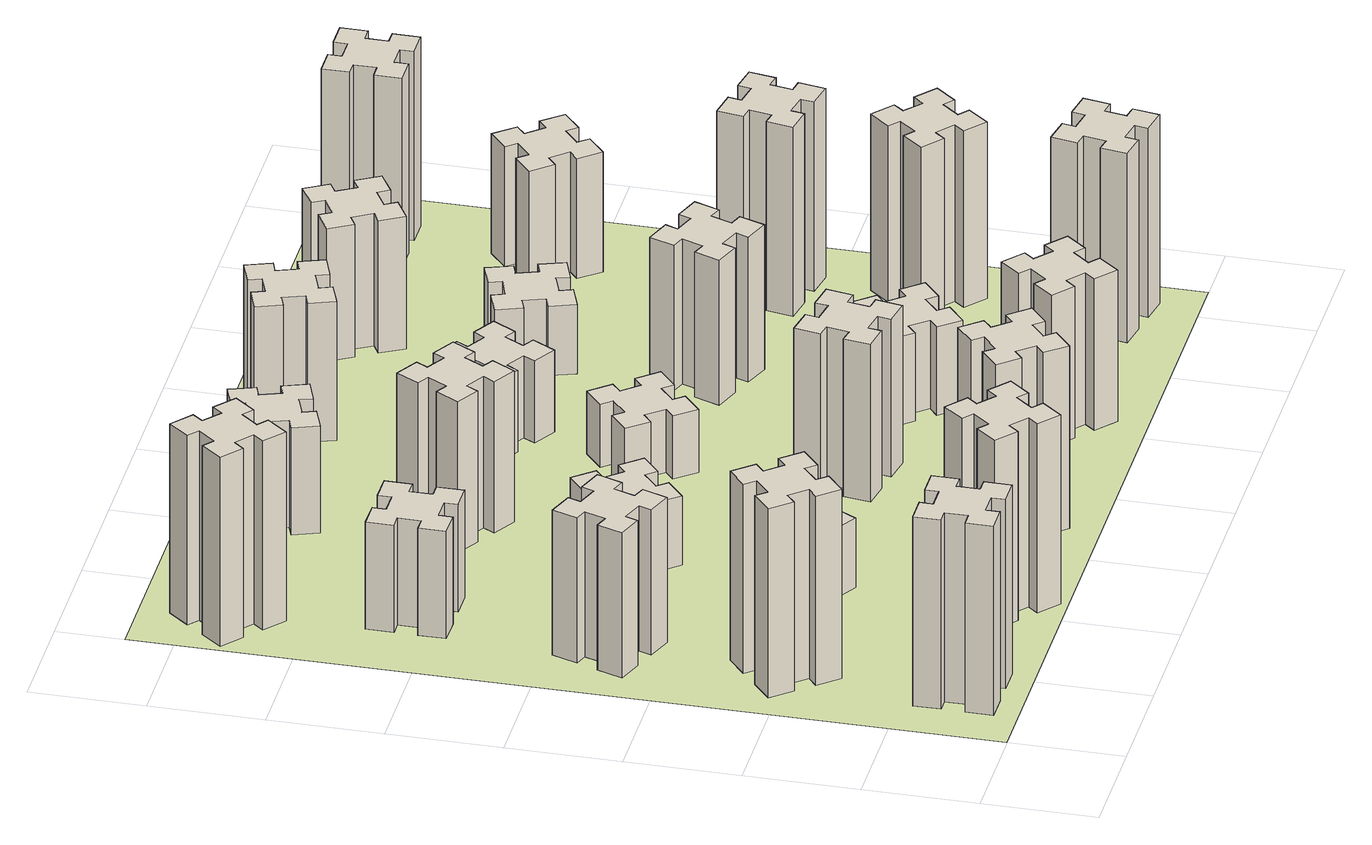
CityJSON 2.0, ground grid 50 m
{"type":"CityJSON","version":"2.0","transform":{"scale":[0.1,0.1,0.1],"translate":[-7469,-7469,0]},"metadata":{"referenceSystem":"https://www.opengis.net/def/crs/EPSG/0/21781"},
"CityObjects":{
"building1":{"type":"Building","attributes":{"class":"1000","function":"1000","usage":"1000","yearOfConstruction":2016,"roofType":"1000","measuredHeight":90,"storeysAboveGround":30,"storeysBelowGround":0},"geometry":[{"type":"Solid","lod":"1","boundaries":[[[[0,1,2,3,4,5,6,7,8,9,10,11,12,13,14,15,16,17,18,19]],[[17,16,20,21]],[[16,15,22,20]],[[15,14,23,22]],[[14,13,24,23]],[[13,12,25,24]],[[12,11,26,25]],[[11,10,27,26]],[[10,9,28,27]],[[9,8,29,28]],[[8,7,30,29]],[[7,6,31,30]],[[6,5,32,31]],[[5,4,33,32]],[[4,3,34,33]],[[3,2,35,34]],[[2,1,36,35]],[[1,0,37,36]],[[0,19,38,37]],[[19,18,39,38]],[[18,17,21,39]],[[24,25,26,27,28,29,30,31,32,33,34,35,36,37,38,39,21,20,22,23]]]]}]},
"building2":{"type":"Building","attributes":{"class":"1000","function":"1000","usage":"1000","yearOfConstruction":2016,"roofType":"1000","measuredHeight":90,"storeysAboveGround":30,"storeysBelowGround":0},"geometry":[{"type":"Solid","lod":"1","boundaries":[[[[40,41,42,43,44,45,46,47,48,49,50,51,52,53,54,55,56,57,58,59]],[[57,56,60,61]],[[56,55,62,60]],[[55,54,63,62]],[[54,53,64,63]],[[53,52,65,64]],[[52,51,66,65]],[[51,50,67,66]],[[50,49,68,67]],[[49,48,69,68]],[[48,47,70,69]],[[47,46,71,70]],[[46,45,72,71]],[[45,44,73,72]],[[44,43,74,73]],[[43,42,75,74]],[[42,41,76,75]],[[41,40,77,76]],[[40,59,78,77]],[[59,58,79,78]],[[58,57,61,79]],[[64,65,66,67,68,69,70,71,72,73,74,75,76,77,78,79,61,60,62,63]]]]}]},
"building3":{"type":"Building","attributes":{"class":"1000","function":"1000","usage":"1000","yearOfConstruction":2016,"roofType":"1000","measuredHeight":69,"storeysAboveGround":30,"storeysBelowGround":0},"geometry":[{"type":"Solid","lod":"1","boundaries":[[[[80,81,82,83,84,85,86,87,88,89,90,91,92,93,94,95,96,97,98,99]],[[97,96,100,101]],[[96,95,102,100]],[[95,94,103,102]],[[94,93,104,103]],[[93,92,105,104]],[[92,91,106,105]],[[91,90,107,106]],[[90,89,108,107]],[[89,88,109,108]],[[88,87,110,109]],[[87,86,111,110]],[[86,85,112,111]],[[85,84,113,112]],[[84,83,114,113]],[[83,82,115,114]],[[82,81,116,115]],[[81,80,117,116]],[[80,99,118,117]],[[99,98,119,118]],[[98,97,101,119]],[[104,105,106,107,108,109,110,111,112,113,114,115,116,117,118,119,101,100,102,103]]]]}]},
"building4":{"type":"Building","attributes":{"class":"1000","function":"1000","usage":"1000","yearOfConstruction":2016,"roofType":"1000","measuredHeight":90,"storeysAboveGround":30,"storeysBelowGround":0},"geometry":[{"type":"Solid","lod":"1","boundaries":[[[[120,121,122,123,124,125,126,127,128,129,130,131,132,133,134,135,136,137,138,139]],[[137,136,140,141]],[[136,135,142,140]],[[135,134,143,142]],[[134,133,144,143]],[[133,132,145,144]],[[132,131,146,145]],[[131,130,147,146]],[[130,129,148,147]],[[129,128,149,148]],[[128,127,150,149]],[[127,126,151,150]],[[126,125,152,151]],[[125,124,153,152]],[[124,123,154,153]],[[123,122,155,154]],[[122,121,156,155]],[[121,120,157,156]],[[120,139,158,157]],[[139,138,159,158]],[[138,137,141,159]],[[144,145,146,147,148,149,150,151,152,153,154,155,156,157,158,159,141,140,142,143]]]]}]},
"building5":{"type":"Building","attributes":{"class":"1000","function":"1000","usage":"1000","yearOfConstruction":2016,"roofType":"1000","measuredHeight":51,"storeysAboveGround":30,"storeysBelowGround":0},"geometry":[{"type":"Solid","lod":"1","boundaries":[[[[160,161,162,163,164,165,166,167,168,169,170,171,172,173,174,175,176,177,178,179]],[[177,176,180,181]],[[176,175,182,180]],[[175,174,183,182]],[[174,173,184,183]],[[173,172,185,184]],[[172,171,186,185]],[[171,170,187,186]],[[170,169,188,187]],[[169,168,189,188]],[[168,167,190,189]],[[167,166,191,190]],[[166,165,192,191]],[[165,164,193,192]],[[164,163,194,193]],[[163,162,195,194]],[[162,161,196,195]],[[161,160,197,196]],[[160,179,198,197]],[[179,178,199,198]],[[178,177,181,199]],[[184,185,186,187,188,189,190,191,192,193,194,195,196,197,198,199,181,180,182,183]]]]}]},
"building6":{"type":"Building","attributes":{"class":"1000","function":"1000","usage":"1000","yearOfConstruction":2016,"roofType":"1000","measuredHeight":90,"storeysAboveGround":30,"storeysBelowGround":0},"geometry":[{"type":"Solid","lod":"1","boundaries":[[[[200,201,202,203,204,205,206,207,208,209,210,211,212,213,214,215,216,217,218,219]],[[217,216,220,221]],[[216,215,222,220]],[[215,214,223,222]],[[214,213,224,223]],[[213,212,225,224]],[[212,211,226,225]],[[211,210,227,226]],[[210,209,228,227]],[[209,208,229,228]],[[208,207,230,229]],[[207,206,231,230]],[[206,205,232,231]],[[205,204,233,232]],[[204,203,234,233]],[[203,202,235,234]],[[202,201,236,235]],[[201,200,237,236]],[[200,219,238,237]],[[219,218,239,238]],[[218,217,221,239]],[[224,225,226,227,228,229,230,231,232,233,234,235,236,237,238,239,221,220,222,223]]]]}]},
"building7":{"type":"Building","attributes":{"class":"1000","function":"1000","usage":"1000","yearOfConstruction":2016,"roofType":"1000","measuredHeight":33,"storeysAboveGround":30,"storeysBelowGround":0},"geometry":[{"type":"Solid","lod":"1","boundaries":[[[[240,241,242,243,244,245,246,247,248,249,250,251,252,253,254,255,256,257,258,259]],[[257,256,260,261]],[[256,255,262,260]],[[255,254,263,262]],[[254,253,264,263]],[[253,252,265,264]],[[252,251,266,265]],[[251,250,267,266]],[[250,249,268,267]],[[249,248,269,268]],[[248,247,270,269]],[[247,246,271,270]],[[246,245,272,271]],[[245,244,273,272]],[[244,243,274,273]],[[243,242,275,274]],[[242,241,276,275]],[[241,240,277,276]],[[240,259,278,277]],[[259,258,279,278]],[[258,257,261,279]],[[264,265,266,267,268,269,270,271,272,273,274,275,276,277,278,279,261,260,262,263]]]]}]},
"building8":{"type":"Building","attributes":{"class":"1000","function":"1000","usage":"1000","yearOfConstruction":2016,"roofType":"1000","measuredHeight":33,"storeysAboveGround":30,"storeysBelowGround":0},"geometry":[{"type":"Solid","lod":"1","boundaries":[[[[280,281,282,283,284,285,286,287,288,289,290,291,292,293,294,295,296,297,298,299]],[[297,296,300,301]],[[296,295,302,300]],[[295,294,303,302]],[[294,293,304,303]],[[293,292,305,304]],[[292,291,306,305]],[[291,290,307,306]],[[290,289,308,307]],[[289,288,309,308]],[[288,287,310,309]],[[287,286,311,310]],[[286,285,312,311]],[[285,284,313,312]],[[284,283,314,313]],[[283,282,315,314]],[[282,281,316,315]],[[281,280,317,316]],[[280,299,318,317]],[[299,298,319,318]],[[298,297,301,319]],[[304,305,306,307,308,309,310,311,312,313,314,315,316,317,318,319,301,300,302,303]]]]}]},
"building9":{"type":"Building","attributes":{"class":"1000","function":"1000","usage":"1000","yearOfConstruction":2016,"roofType":"1000","measuredHeight":87,"storeysAboveGround":30,"storeysBelowGround":0},"geometry":[{"type":"Solid","lod":"1","boundaries":[[[[320,321,322,323,324,325,326,327,328,329,330,331,332,333,334,335,336,337,338,339]],[[337,336,340,341]],[[336,335,342,340]],[[335,334,343,342]],[[334,333,344,343]],[[333,332,345,344]],[[332,331,346,345]],[[331,330,347,346]],[[330,329,348,347]],[[329,328,349,348]],[[328,327,350,349]],[[327,326,351,350]],[[326,325,352,351]],[[325,324,353,352]],[[324,323,354,353]],[[323,322,355,354]],[[322,321,356,355]],[[321,320,357,356]],[[320,339,358,357]],[[339,338,359,358]],[[338,337,341,359]],[[344,345,346,347,348,349,350,351,352,353,354,355,356,357,358,359,341,340,342,343]]]]}]},
"building10":{"type":"Building","attributes":{"class":"1000","function":"1000","usage":"1000","yearOfConstruction":2016,"roofType":"1000","measuredHeight":72,"storeysAboveGround":30,"storeysBelowGround":0},"geometry":[{"type":"Solid","lod":"1","boundaries":[[[[360,361,362,363,364,365,366,367,368,369,370,371,372,373,374,375,376,377,378,379]],[[377,376,380,381]],[[376,375,382,380]],[[375,374,383,382]],[[374,373,384,383]],[[373,372,385,384]],[[372,371,386,385]],[[371,370,387,386]],[[370,369,388,387]],[[369,368,389,388]],[[368,367,390,389]],[[367,366,391,390]],[[366,365,392,391]],[[365,364,393,392]],[[364,363,394,393]],[[363,362,395,394]],[[362,361,396,395]],[[361,360,397,396]],[[360,379,398,397]],[[379,378,399,398]],[[378,377,381,399]],[[384,385,386,387,388,389,390,391,392,393,394,395,396,397,398,399,381,380,382,383]]]]}]},
"building11":{"type":"Building","attributes":{"class":"1000","function":"1000","usage":"1000","yearOfConstruction":2016,"roofType":"1000","measuredHeight":51,"storeysAboveGround":30,"storeysBelowGround":0},"geometry":[{"type":"Solid","lod":"1","boundaries":[[[[400,401,402,403,404,405,406,407,408,409,410,411,412,413,414,415,416,417,418,419]],[[417,416,420,421]],[[416,415,422,420]],[[415,414,423,422]],[[414,413,424,423]],[[413,412,425,424]],[[412,411,426,425]],[[411,410,427,426]],[[410,409,428,427]],[[409,408,429,428]],[[408,407,430,429]],[[407,406,431,430]],[[406,405,432,431]],[[405,404,433,432]],[[404,403,434,433]],[[403,402,435,434]],[[402,401,436,435]],[[401,400,437,436]],[[400,419,438,437]],[[419,418,439,438]],[[418,417,421,439]],[[424,425,426,427,428,429,430,431,432,433,434,435,436,437,438,439,421,420,422,423]]]]}]},
"building12":{"type":"Building","attributes":{"class":"1000","function":"1000","usage":"1000","yearOfConstruction":2016,"roofType":"1000","measuredHeight":75,"storeysAboveGround":30,"storeysBelowGround":0},"geometry":[{"type":"Solid","lod":"1","boundaries":[[[[440,441,442,443,444,445,446,447,448,449,450,451,452,453,454,455,456,457,458,459]],[[457,456,460,461]],[[456,455,462,460]],[[455,454,463,462]],[[454,453,464,463]],[[453,452,465,464]],[[452,451,466,465]],[[451,450,467,466]],[[450,449,468,467]],[[449,448,469,468]],[[448,447,470,469]],[[447,446,471,470]],[[446,445,472,471]],[[445,444,473,472]],[[444,443,474,473]],[[443,442,475,474]],[[442,441,476,475]],[[441,440,477,476]],[[440,459,478,477]],[[459,458,479,478]],[[458,457,461,479]],[[464,465,466,467,468,469,470,471,472,473,474,475,476,477,478,479,461,460,462,463]]]]}]},
"building13":{"type":"Building","attributes":{"class":"1000","function":"1000","usage":"1000","yearOfConstruction":2016,"roofType":"1000","measuredHeight":30,"storeysAboveGround":30,"storeysBelowGround":0},"geometry":[{"type":"Solid","lod":"1","boundaries":[[[[480,481,482,483,484,485,486,487,488,489,490,491,492,493,494,495,496,497,498,499]],[[497,496,500,501]],[[496,495,502,500]],[[495,494,503,502]],[[494,493,504,503]],[[493,492,505,504]],[[492,491,506,505]],[[491,490,507,506]],[[490,489,508,507]],[[489,488,509,508]],[[488,487,510,509]],[[487,486,511,510]],[[486,485,512,511]],[[485,484,513,512]],[[484,483,514,513]],[[483,482,515,514]],[[482,481,516,515]],[[481,480,517,516]],[[480,499,518,517]],[[499,498,519,518]],[[498,497,501,519]],[[504,505,506,507,508,509,510,511,512,513,514,515,516,517,518,519,501,500,502,503]]]]}]},
"building14":{"type":"Building","attributes":{"class":"1000","function":"1000","usage":"1000","yearOfConstruction":2016,"roofType":"1000","measuredHeight":72,"storeysAboveGround":30,"storeysBelowGround":0},"geometry":[{"type":"Solid","lod":"1","boundaries":[[[[520,521,522,523,524,525,526,527,528,529,530,531,532,533,534,535,536,537,538,539]],[[537,536,540,541]],[[536,535,542,540]],[[535,534,543,542]],[[534,533,544,543]],[[533,532,545,544]],[[532,531,546,545]],[[531,530,547,546]],[[530,529,548,547]],[[529,528,549,548]],[[528,527,550,549]],[[527,526,551,550]],[[526,525,552,551]],[[525,524,553,552]],[[524,523,554,553]],[[523,522,555,554]],[[522,521,556,555]],[[521,520,557,556]],[[520,539,558,557]],[[539,538,559,558]],[[538,537,541,559]],[[544,545,546,547,548,549,550,551,552,553,554,555,556,557,558,559,541,540,542,543]]]]}]},
"building15":{"type":"Building","attributes":{"class":"1000","function":"1000","usage":"1000","yearOfConstruction":2016,"roofType":"1000","measuredHeight":39,"storeysAboveGround":30,"storeysBelowGround":0},"geometry":[{"type":"Solid","lod":"1","boundaries":[[[[560,561,562,563,564,565,566,567,568,569,570,571,572,573,574,575,576,577,578,579]],[[577,576,580,581]],[[576,575,582,580]],[[575,574,583,582]],[[574,573,584,583]],[[573,572,585,584]],[[572,571,586,585]],[[571,570,587,586]],[[570,569,588,587]],[[569,568,589,588]],[[568,567,590,589]],[[567,566,591,590]],[[566,565,592,591]],[[565,564,593,592]],[[564,563,594,593]],[[563,562,595,594]],[[562,561,596,595]],[[561,560,597,596]],[[560,579,598,597]],[[579,578,599,598]],[[578,577,581,599]],[[584,585,586,587,588,589,590,591,592,593,594,595,596,597,598,599,581,580,582,583]]]]}]},
"building16":{"type":"Building","attributes":{"class":"1000","function":"1000","usage":"1000","yearOfConstruction":2016,"roofType":"1000","measuredHeight":66,"storeysAboveGround":30,"storeysBelowGround":0},"geometry":[{"type":"Solid","lod":"1","boundaries":[[[[600,601,602,603,604,605,606,607,608,609,610,611,612,613,614,615,616,617,618,619]],[[617,616,620,621]],[[616,615,622,620]],[[615,614,623,622]],[[614,613,624,623]],[[613,612,625,624]],[[612,611,626,625]],[[611,610,627,626]],[[610,609,628,627]],[[609,608,629,628]],[[608,607,630,629]],[[607,606,631,630]],[[606,605,632,631]],[[605,604,633,632]],[[604,603,634,633]],[[603,602,635,634]],[[602,601,636,635]],[[601,600,637,636]],[[600,619,638,637]],[[619,618,639,638]],[[618,617,621,639]],[[624,625,626,627,628,629,630,631,632,633,634,635,636,637,638,639,621,620,622,623]]]]}]},
"building17":{"type":"Building","attributes":{"class":"1000","function":"1000","usage":"1000","yearOfConstruction":2016,"roofType":"1000","measuredHeight":42,"storeysAboveGround":30,"storeysBelowGround":0},"geometry":[{"type":"Solid","lod":"1","boundaries":[[[[640,641,642,643,644,645,646,647,648,649,650,651,652,653,654,655,656,657,658,659]],[[657,656,660,661]],[[656,655,662,660]],[[655,654,663,662]],[[654,653,664,663]],[[653,652,665,664]],[[652,651,666,665]],[[651,650,667,666]],[[650,649,668,667]],[[649,648,669,668]],[[648,647,670,669]],[[647,646,671,670]],[[646,645,672,671]],[[645,644,673,672]],[[644,643,674,673]],[[643,642,675,674]],[[642,641,676,675]],[[641,640,677,676]],[[640,659,678,677]],[[659,658,679,678]],[[658,657,661,679]],[[664,665,666,667,668,669,670,671,672,673,674,675,676,677,678,679,661,660,662,663]]]]}]},
"building18":{"type":"Building","attributes":{"class":"1000","function":"1000","usage":"1000","yearOfConstruction":2016,"roofType":"1000","measuredHeight":69,"storeysAboveGround":30,"storeysBelowGround":0},"geometry":[{"type":"Solid","lod":"1","boundaries":[[[[680,681,682,683,684,685,686,687,688,689,690,691,692,693,694,695,696,697,698,699]],[[697,696,700,701]],[[696,695,702,700]],[[695,694,703,702]],[[694,693,704,703]],[[693,692,705,704]],[[692,691,706,705]],[[691,690,707,706]],[[690,689,708,707]],[[689,688,709,708]],[[688,687,710,709]],[[687,686,711,710]],[[686,685,712,711]],[[685,684,713,712]],[[684,683,714,713]],[[683,682,715,714]],[[682,681,716,715]],[[681,680,717,716]],[[680,699,718,717]],[[699,698,719,718]],[[698,697,701,719]],[[704,705,706,707,708,709,710,711,712,713,714,715,716,717,718,719,701,700,702,703]]]]}]},
"building19":{"type":"Building","attributes":{"class":"1000","function":"1000","usage":"1000","yearOfConstruction":2016,"roofType":"1000","measuredHeight":33,"storeysAboveGround":30,"storeysBelowGround":0},"geometry":[{"type":"Solid","lod":"1","boundaries":[[[[720,721,722,723,724,725,726,727,728,729,730,731,732,733,734,735,736,737,738,739]],[[737,736,740,741]],[[736,735,742,740]],[[735,734,743,742]],[[734,733,744,743]],[[733,732,745,744]],[[732,731,746,745]],[[731,730,747,746]],[[730,729,748,747]],[[729,728,749,748]],[[728,727,750,749]],[[727,726,751,750]],[[726,725,752,751]],[[725,724,753,752]],[[724,723,754,753]],[[723,722,755,754]],[[722,721,756,755]],[[721,720,757,756]],[[720,739,758,757]],[[739,738,759,758]],[[738,737,741,759]],[[744,745,746,747,748,749,750,751,752,753,754,755,756,757,758,759,741,740,742,743]]]]}]},
"building20":{"type":"Building","attributes":{"class":"1000","function":"1000","usage":"1000","yearOfConstruction":2016,"roofType":"1000","measuredHeight":90,"storeysAboveGround":30,"storeysBelowGround":0},"geometry":[{"type":"Solid","lod":"1","boundaries":[[[[760,761,762,763,764,765,766,767,768,769,770,771,772,773,774,775,776,777,778,779]],[[777,776,780,781]],[[776,775,782,780]],[[775,774,783,782]],[[774,773,784,783]],[[773,772,785,784]],[[772,771,786,785]],[[771,770,787,786]],[[770,769,788,787]],[[769,768,789,788]],[[768,767,790,789]],[[767,766,791,790]],[[766,765,792,791]],[[765,764,793,792]],[[764,763,794,793]],[[763,762,795,794]],[[762,761,796,795]],[[761,760,797,796]],[[760,779,798,797]],[[779,778,799,798]],[[778,777,781,799]],[[784,785,786,787,788,789,790,791,792,793,794,795,796,797,798,799,781,780,782,783]]]]}]},
"building21":{"type":"Building","attributes":{"class":"1000","function":"1000","usage":"1000","yearOfConstruction":2016,"roofType":"1000","measuredHeight":63,"storeysAboveGround":30,"storeysBelowGround":0},"geometry":[{"type":"Solid","lod":"1","boundaries":[[[[800,801,802,803,804,805,806,807,808,809,810,811,812,813,814,815,816,817,818,819]],[[817,816,820,821]],[[816,815,822,820]],[[815,814,823,822]],[[814,813,824,823]],[[813,812,825,824]],[[812,811,826,825]],[[811,810,827,826]],[[810,809,828,827]],[[809,808,829,828]],[[808,807,830,829]],[[807,806,831,830]],[[806,805,832,831]],[[805,804,833,832]],[[804,803,834,833]],[[803,802,835,834]],[[802,801,836,835]],[[801,800,837,836]],[[800,819,838,837]],[[819,818,839,838]],[[818,817,821,839]],[[824,825,826,827,828,829,830,831,832,833,834,835,836,837,838,839,821,820,822,823]]]]}]},
"building22":{"type":"Building","attributes":{"class":"1000","function":"1000","usage":"1000","yearOfConstruction":2016,"roofType":"1000","measuredHeight":84,"storeysAboveGround":30,"storeysBelowGround":0},"geometry":[{"type":"Solid","lod":"1","boundaries":[[[[840,841,842,843,844,845,846,847,848,849,850,851,852,853,854,855,856,857,858,859]],[[857,856,860,861]],[[856,855,862,860]],[[855,854,863,862]],[[854,853,864,863]],[[853,852,865,864]],[[852,851,866,865]],[[851,850,867,866]],[[850,849,868,867]],[[849,848,869,868]],[[848,847,870,869]],[[847,846,871,870]],[[846,845,872,871]],[[845,844,873,872]],[[844,843,874,873]],[[843,842,875,874]],[[842,841,876,875]],[[841,840,877,876]],[[840,859,878,877]],[[859,858,879,878]],[[858,857,861,879]],[[864,865,866,867,868,869,870,871,872,873,874,875,876,877,878,879,861,860,862,863]]]]}]},
"building23":{"type":"Building","attributes":{"class":"1000","function":"1000","usage":"1000","yearOfConstruction":2016,"roofType":"1000","measuredHeight":90,"storeysAboveGround":30,"storeysBelowGround":0},"geometry":[{"type":"Solid","lod":"1","boundaries":[[[[880,881,882,883,884,885,886,887,888,889,890,891,892,893,894,895,896,897,898,899]],[[897,896,900,901]],[[896,895,902,900]],[[895,894,903,902]],[[894,893,904,903]],[[893,892,905,904]],[[892,891,906,905]],[[891,890,907,906]],[[890,889,908,907]],[[889,888,909,908]],[[888,887,910,909]],[[887,886,911,910]],[[886,885,912,911]],[[885,884,913,912]],[[884,883,914,913]],[[883,882,915,914]],[[882,881,916,915]],[[881,880,917,916]],[[880,899,918,917]],[[899,898,919,918]],[[898,897,901,919]],[[904,905,906,907,908,909,910,911,912,913,914,915,916,917,918,919,901,900,902,903]]]]}]},
"building24":{"type":"Building","attributes":{"class":"1000","function":"1000","usage":"1000","yearOfConstruction":2016,"roofType":"1000","measuredHeight":57,"storeysAboveGround":30,"storeysBelowGround":0},"geometry":[{"type":"Solid","lod":"1","boundaries":[[[[920,921,922,923,924,925,926,927,928,929,930,931,932,933,934,935,936,937,938,939]],[[937,936,940,941]],[[936,935,942,940]],[[935,934,943,942]],[[934,933,944,943]],[[933,932,945,944]],[[932,931,946,945]],[[931,930,947,946]],[[930,929,948,947]],[[929,928,949,948]],[[928,927,950,949]],[[927,926,951,950]],[[926,925,952,951]],[[925,924,953,952]],[[924,923,954,953]],[[923,922,955,954]],[[922,921,956,955]],[[921,920,957,956]],[[920,939,958,957]],[[939,938,959,958]],[[938,937,941,959]],[[944,945,946,947,948,949,950,951,952,953,954,955,956,957,958,959,941,940,942,943]]]]}]},
"building25":{"type":"Building","attributes":{"class":"1000","function":"1000","usage":"1000","yearOfConstruction":2016,"roofType":"1000","measuredHeight":90,"storeysAboveGround":30,"storeysBelowGround":0},"geometry":[{"type":"Solid","lod":"1","boundaries":[[[[960,961,962,963,964,965,966,967,968,969,970,971,972,973,974,975,976,977,978,979]],[[977,976,980,981]],[[976,975,982,980]],[[975,974,983,982]],[[974,973,984,983]],[[973,972,985,984]],[[972,971,986,985]],[[971,970,987,986]],[[970,969,988,987]],[[969,968,989,988]],[[968,967,990,989]],[[967,966,991,990]],[[966,965,992,991]],[[965,964,993,992]],[[964,963,994,993]],[[963,962,995,994]],[[962,961,996,995]],[[961,960,997,996]],[[960,979,998,997]],[[979,978,999,998]],[[978,977,981,999]],[[984,985,986,987,988,989,990,991,992,993,994,995,996,997,998,999,981,980,982,983]]]]}]},
"landuse1":{"type":"LandUse","attributes":{"name":"plot1","function":"1010"},"geometry":[{"type":"MultiSurface","lod":"1","boundaries":[[[1000,1001,1002,1003]]]}]}
},
"vertices":[
[265,325,0],[265,225,0],[205,225,0],[205,105,0],[325,105,0],[325,165,0],[425,165,0],[425,105,0],[545,105,0],[545,225,0],[485,225,0],[485,325,0],[545,325,0],[545,445,0],[425,445,0],[425,385,0],[325,385,0],[325,445,0],[205,445,0],[205,325,0],[325,385,900],[325,445,900],[425,385,900],[425,445,900],[545,445,900],[545,325,900],[485,325,900],[485,225,900],[545,225,900],[545,105,900],[425,105,900],[425,165,900],[325,165,900],[325,105,900],[205,105,900],[205,225,900],[265,225,900],[265,325,900],[205,325,900],[205,445,900],
[492,1048,0],[427,1124,0],[473,1163,0],[396,1255,0],[304,1178,0],[343,1132,0],[266,1067,0],[228,1113,0],[136,1036,0],[213,944,0],[259,983,0],[323,906,0],[277,868,0],[354,776,0],[446,853,0],[408,899,0],[484,963,0],[523,917,0],[615,994,0],[538,1086,0],[484,963,900],[523,917,900],[408,899,900],[446,853,900],[354,776,900],[277,868,900],[323,906,900],[259,983,900],[213,944,900],[136,1036,900],[228,1113,900],[266,1067,900],[343,1132,900],[304,1178,900],[396,1255,900],[473,1163,900],[427,1124,900],[492,1048,900],[538,1086,900],[615,994,900],
[291,1669,0],[385,1635,0],[364,1579,0],[477,1537,0],[518,1650,0],[462,1671,0],[496,1765,0],[552,1744,0],[593,1857,0],[480,1898,0],[460,1842,0],[366,1876,0],[387,1932,0],[274,1973,0],[233,1860,0],[289,1840,0],[255,1746,0],[199,1767,0],[157,1654,0],[270,1613,0],[255,1746,690],[199,1767,690],[289,1840,690],[233,1860,690],[274,1973,690],[387,1932,690],[366,1876,690],[460,1842,690],[480,1898,690],[593,1857,690],[552,1744,690],[496,1765,690],[462,1671,690],[518,1650,690],[477,1537,690],[364,1579,690],[385,1635,690],[291,1669,690],[270,1613,690],[157,1654,690],
[1006,223,0],[1083,159,0],[1044,113,0],[1136,36,0],[1213,128,0],[1167,166,0],[1232,243,0],[1278,204,0],[1355,296,0],[1263,373,0],[1224,327,0],[1148,392,0],[1186,438,0],[1094,515,0],[1017,423,0],[1063,384,0],[999,308,0],[953,346,0],[876,254,0],[968,177,0],[999,308,900],[953,346,900],[1063,384,900],[1017,423,900],[1094,515,900],[1186,438,900],[1148,392,900],[1224,327,900],[1263,373,900],[1355,296,900],[1278,204,900],[1232,243,900],[1167,166,900],[1213,128,900],[1136,36,900],[1044,113,900],[1083,159,900],[1006,223,900],[968,177,900],[876,254,900],
[585,2545,0],[585,2645,0],[645,2645,0],[645,2765,0],[525,2765,0],[525,2705,0],[425,2705,0],[425,2765,0],[305,2765,0],[305,2645,0],[365,2645,0],[365,2545,0],[305,2545,0],[305,2425,0],[425,2425,0],[425,2485,0],[525,2485,0],[525,2425,0],[645,2425,0],[645,2545,0],[525,2485,510],[525,2425,510],[425,2485,510],[425,2425,510],[305,2425,510],[305,2545,510],[365,2545,510],[365,2645,510],[305,2645,510],[305,2765,510],[425,2765,510],[425,2705,510],[525,2705,510],[525,2765,510],[645,2765,510],[645,2645,510],[585,2645,510],[585,2545,510],[645,2545,510],[645,2425,510],
[384,3387,0],[308,3452,0],[346,3498,0],[254,3575,0],[177,3483,0],[223,3444,0],[159,3368,0],[113,3406,0],[36,3314,0],[128,3237,0],[166,3283,0],[243,3219,0],[204,3173,0],[296,3096,0],[373,3188,0],[327,3226,0],[392,3303,0],[438,3264,0],[515,3356,0],[423,3433,0],[392,3303,900],[438,3264,900],[327,3226,900],[373,3188,900],[296,3096,900],[204,3173,900],[243,3219,900],[166,3283,900],[128,3237,900],[36,3314,900],[113,3406,900],[159,3368,900],[223,3444,900],[177,3483,900],[254,3575,900],[346,3498,900],[308,3452,900],[384,3387,900],[423,3433,900],[515,3356,900],
[1086,1017,0],[1136,1104,0],[1188,1074,0],[1248,1178,0],[1144,1238,0],[1114,1186,0],[1027,1236,0],[1057,1288,0],[953,1348,0],[893,1244,0],[945,1214,0],[895,1127,0],[843,1157,0],[783,1053,0],[887,993,0],[917,1045,0],[1004,995,0],[974,943,0],[1078,883,0],[1138,987,0],[1004,995,330],[974,943,330],[917,1045,330],[887,993,330],[783,1053,330],[843,1157,330],[895,1127,330],[945,1214,330],[893,1244,330],[953,1348,330],[1057,1288,330],[1027,1236,330],[1114,1186,330],[1144,1238,330],[1248,1178,330],[1188,1074,330],[1136,1104,330],[1086,1017,330],[1138,987,330],[1078,883,330],
[1083,1972,0],[1006,1907,0],[968,1953,0],[876,1876,0],[953,1784,0],[999,1823,0],[1063,1746,0],[1017,1708,0],[1094,1616,0],[1186,1693,0],[1148,1739,0],[1224,1803,0],[1263,1757,0],[1355,1834,0],[1278,1926,0],[1232,1888,0],[1167,1964,0],[1213,2003,0],[1136,2095,0],[1044,2018,0],[1167,1964,330],[1213,2003,330],[1232,1888,330],[1278,1926,330],[1355,1834,330],[1263,1757,330],[1224,1803,330],[1148,1739,330],[1186,1693,330],[1094,1616,330],[1017,1708,330],[1063,1746,330],[999,1823,330],[953,1784,330],[876,1876,330],[968,1953,330],[1006,1907,330],[1083,1972,330],[1044,2018,330],[1136,2095,330],
[1639,343,0],[1703,266,0],[1657,228,0],[1734,136,0],[1826,213,0],[1788,259,0],[1864,323,0],[1903,277,0],[1995,354,0],[1918,446,0],[1872,408,0],[1807,484,0],[1853,523,0],[1776,615,0],[1684,538,0],[1723,492,0],[1646,427,0],[1608,473,0],[1516,396,0],[1593,304,0],[1646,427,870],[1608,473,870],[1723,492,870],[1684,538,870],[1776,615,870],[1853,523,870],[1807,484,870],[1872,408,870],[1918,446,870],[1995,354,870],[1903,277,870],[1864,323,870],[1788,259,870],[1826,213,870],[1734,136,870],[1657,228,870],[1703,266,870],[1639,343,870],[1593,304,870],[1516,396,870],
[1314,2666,0],[1227,2716,0],[1257,2768,0],[1153,2828,0],[1093,2724,0],[1145,2694,0],[1095,2607,0],[1043,2637,0],[983,2533,0],[1087,2473,0],[1117,2525,0],[1204,2475,0],[1174,2423,0],[1278,2363,0],[1338,2467,0],[1286,2497,0],[1336,2584,0],[1388,2554,0],[1448,2658,0],[1344,2718,0],[1336,2584,720],[1388,2554,720],[1286,2497,720],[1338,2467,720],[1278,2363,720],[1174,2423,720],[1204,2475,720],[1117,2525,720],[1087,2473,720],[983,2533,720],[1043,2637,720],[1095,2607,720],[1145,2694,720],[1093,2724,720],[1153,2828,720],[1257,2768,720],[1227,2716,720],[1314,2666,720],[1344,2718,720],[1448,2658,720],
[995,3345,0],[1029,3251,0],[973,3230,0],[1014,3117,0],[1127,3159,0],[1106,3215,0],[1200,3249,0],[1220,3193,0],[1333,3234,0],[1292,3347,0],[1236,3326,0],[1202,3420,0],[1258,3440,0],[1217,3553,0],[1104,3512,0],[1125,3456,0],[1031,3422,0],[1010,3478,0],[897,3437,0],[939,3324,0],[1031,3422,510],[1010,3478,510],[1125,3456,510],[1104,3512,510],[1217,3553,510],[1258,3440,510],[1202,3420,510],[1236,3326,510],[1292,3347,510],[1333,3234,510],[1220,3193,510],[1200,3249,510],[1106,3215,510],[1127,3159,510],[1014,3117,510],[973,3230,510],[1029,3251,510],[995,3345,510],[939,3324,510],[897,3437,510],
[2055,1047,0],[2072,1145,0],[2131,1135,0],[2152,1253,0],[2034,1274,0],[2024,1215,0],[1925,1232,0],[1936,1291,0],[1817,1312,0],[1797,1194,0],[1856,1184,0],[1838,1085,0],[1779,1096,0],[1758,977,0],[1877,957,0],[1887,1016,0],[1985,998,0],[1975,939,0],[2093,918,0],[2114,1037,0],[1985,998,750],[1975,939,750],[1887,1016,750],[1877,957,750],[1758,977,750],[1779,1096,750],[1838,1085,750],[1856,1184,750],[1797,1194,750],[1817,1312,750],[1936,1291,750],[1925,1232,750],[2024,1215,750],[2034,1274,750],[2152,1253,750],[2131,1135,750],[2072,1145,750],[2055,1047,750],[2114,1037,750],[2093,918,750],
[1972,1988,0],[1907,2064,0],[1953,2103,0],[1876,2195,0],[1784,2118,0],[1823,2072,0],[1746,2007,0],[1708,2053,0],[1616,1976,0],[1693,1884,0],[1739,1923,0],[1803,1846,0],[1757,1808,0],[1834,1716,0],[1926,1793,0],[1888,1839,0],[1964,1903,0],[2003,1857,0],[2095,1934,0],[2018,2026,0],[1964,1903,300],[2003,1857,300],[1888,1839,300],[1926,1793,300],[1834,1716,300],[1757,1808,300],[1803,1846,300],[1739,1923,300],[1693,1884,300],[1616,1976,300],[1708,2053,300],[1746,2007,300],[1823,2072,300],[1784,2118,300],[1876,2195,300],[1953,2103,300],[1907,2064,300],[1972,1988,300],[2018,2026,300],[2095,1934,300],
[2486,323,0],[2563,259,0],[2524,213,0],[2616,136,0],[2693,228,0],[2647,266,0],[2712,343,0],[2758,304,0],[2835,396,0],[2743,473,0],[2704,427,0],[2628,492,0],[2666,538,0],[2574,615,0],[2497,523,0],[2543,484,0],[2479,408,0],[2433,446,0],[2356,354,0],[2448,277,0],[2479,408,720],[2433,446,720],[2543,484,720],[2497,523,720],[2574,615,720],[2666,538,720],[2628,492,720],[2704,427,720],[2743,473,720],[2835,396,720],[2758,304,720],[2712,343,720],[2647,266,720],[2693,228,720],[2616,136,720],[2524,213,720],[2563,259,720],[2486,323,720],[2448,277,720],[2356,354,720],
[2026,2497,0],[2076,2584,0],[2128,2554,0],[2188,2658,0],[2084,2718,0],[2054,2666,0],[1967,2716,0],[1997,2768,0],[1893,2828,0],[1833,2724,0],[1885,2694,0],[1835,2607,0],[1783,2637,0],[1723,2533,0],[1827,2473,0],[1857,2525,0],[1944,2475,0],[1914,2423,0],[2018,2363,0],[2078,2467,0],[1944,2475,390],[1914,2423,390],[1857,2525,390],[1827,2473,390],[1723,2533,390],[1783,2637,390],[1835,2607,390],[1885,2694,390],[1833,2724,390],[1893,2828,390],[1997,2768,390],[1967,2716,390],[2054,2666,390],[2084,2718,390],[2188,2658,390],[2128,2554,390],[2076,2584,390],[2026,2497,390],[2078,2467,390],[2018,2363,390],
[1865,3556,0],[1771,3522,0],[1750,3578,0],[1637,3537,0],[1679,3424,0],[1735,3445,0],[1769,3351,0],[1713,3330,0],[1754,3217,0],[1867,3259,0],[1846,3315,0],[1940,3349,0],[1960,3293,0],[2073,3334,0],[2032,3447,0],[1976,3426,0],[1942,3520,0],[1998,3540,0],[1957,3653,0],[1844,3612,0],[1942,3520,660],[1998,3540,660],[1976,3426,660],[2032,3447,660],[2073,3334,660],[1960,3293,660],[1940,3349,660],[1846,3315,660],[1867,3259,660],[1754,3217,660],[1713,3330,660],[1769,3351,660],[1735,3445,660],[1679,3424,660],[1637,3537,660],[1750,3578,660],[1771,3522,660],[1865,3556,660],[1844,3612,660],[1957,3653,660],
[2563,1132,0],[2486,1067,0],[2448,1113,0],[2356,1036,0],[2433,944,0],[2479,983,0],[2543,906,0],[2497,868,0],[2574,776,0],[2666,853,0],[2628,899,0],[2704,963,0],[2743,917,0],[2835,994,0],[2758,1086,0],[2712,1048,0],[2647,1124,0],[2693,1163,0],[2616,1255,0],[2524,1178,0],[2647,1124,420],[2693,1163,420],[2712,1048,420],[2758,1086,420],[2835,994,420],[2743,917,420],[2704,963,420],[2628,899,420],[2666,853,420],[2574,776,420],[2497,868,420],[2543,906,420],[2479,983,420],[2433,944,420],[2356,1036,420],[2448,1113,420],[2486,1067,420],[2563,1132,420],[2524,1178,420],[2616,1255,420],
[2682,1771,0],[2716,1865,0],[2772,1844,0],[2813,1957,0],[2700,1998,0],[2680,1942,0],[2586,1976,0],[2607,2032,0],[2494,2073,0],[2453,1960,0],[2509,1940,0],[2475,1846,0],[2419,1867,0],[2377,1754,0],[2490,1713,0],[2511,1769,0],[2605,1735,0],[2584,1679,0],[2697,1637,0],[2738,1750,0],[2605,1735,690],[2584,1679,690],[2511,1769,690],[2490,1713,690],[2377,1754,690],[2419,1867,690],[2475,1846,690],[2509,1940,690],[2453,1960,690],[2494,2073,690],[2607,2032,690],[2586,1976,690],[2680,1942,690],[2700,1998,690],[2813,1957,690],[2772,1844,690],[2716,1865,690],[2682,1771,690],[2738,1750,690],[2697,1637,690],
[2586,2475,0],[2680,2509,0],[2700,2453,0],[2813,2494,0],[2772,2607,0],[2716,2586,0],[2682,2680,0],[2738,2700,0],[2697,2813,0],[2584,2772,0],[2605,2716,0],[2511,2682,0],[2490,2738,0],[2377,2697,0],[2419,2584,0],[2475,2605,0],[2509,2511,0],[2453,2490,0],[2494,2377,0],[2607,2419,0],[2509,2511,330],[2453,2490,330],[2475,2605,330],[2419,2584,330],[2377,2697,330],[2490,2738,330],[2511,2682,330],[2605,2716,330],[2584,2772,330],[2697,2813,330],[2738,2700,330],[2682,2680,330],[2716,2586,330],[2772,2607,330],[2813,2494,330],[2700,2453,330],[2680,2509,330],[2586,2475,330],[2607,2419,330],[2494,2377,330],
[3504,475,0],[3405,492,0],[3416,551,0],[3297,572,0],[3277,454,0],[3336,444,0],[3318,345,0],[3259,356,0],[3238,237,0],[3357,217,0],[3367,276,0],[3465,258,0],[3455,199,0],[3573,178,0],[3594,297,0],[3535,307,0],[3552,405,0],[3611,395,0],[3632,513,0],[3514,534,0],[3552,405,900],[3611,395,900],[3535,307,900],[3594,297,900],[3573,178,900],[3455,199,900],[3465,258,900],[3367,276,900],[3357,217,900],[3238,237,900],[3259,356,900],[3318,345,900],[3336,444,900],[3277,454,900],[3297,572,900],[3416,551,900],[3405,492,900],[3504,475,900],[3514,534,900],[3632,513,900],
[2716,3347,0],[2666,3434,0],[2718,3464,0],[2658,3568,0],[2554,3508,0],[2584,3456,0],[2497,3406,0],[2467,3458,0],[2363,3398,0],[2423,3294,0],[2475,3324,0],[2525,3237,0],[2473,3207,0],[2533,3103,0],[2637,3163,0],[2607,3215,0],[2694,3265,0],[2724,3213,0],[2828,3273,0],[2768,3377,0],[2694,3265,630],[2724,3213,630],[2607,3215,630],[2637,3163,630],[2533,3103,630],[2473,3207,630],[2525,3237,630],[2475,3324,630],[2423,3294,630],[2363,3398,630],[2467,3458,630],[2497,3406,630],[2584,3456,630],[2554,3508,630],[2658,3568,630],[2718,3464,630],[2666,3434,630],[2716,3347,630],[2768,3377,630],[2828,3273,630],
[3487,1006,0],[3552,1083,0],[3598,1044,0],[3675,1136,0],[3583,1213,0],[3544,1167,0],[3468,1232,0],[3506,1278,0],[3414,1355,0],[3337,1263,0],[3383,1224,0],[3319,1148,0],[3273,1186,0],[3196,1094,0],[3288,1017,0],[3326,1063,0],[3403,999,0],[3364,953,0],[3456,876,0],[3533,968,0],[3403,999,840],[3364,953,840],[3326,1063,840],[3288,1017,840],[3196,1094,840],[3273,1186,840],[3319,1148,840],[3383,1224,840],[3337,1263,840],[3414,1355,840],[3506,1278,840],[3468,1232,840],[3544,1167,840],[3583,1213,840],[3675,1136,840],[3598,1044,840],[3552,1083,840],[3487,1006,840],[3533,968,840],[3456,876,840],
[3267,1656,0],[3365,1638,0],[3355,1579,0],[3473,1558,0],[3494,1677,0],[3435,1687,0],[3452,1785,0],[3511,1775,0],[3532,1893,0],[3414,1914,0],[3404,1855,0],[3305,1872,0],[3316,1931,0],[3197,1952,0],[3177,1834,0],[3236,1824,0],[3218,1725,0],[3159,1736,0],[3138,1617,0],[3257,1597,0],[3218,1725,900],[3159,1736,900],[3236,1824,900],[3177,1834,900],[3197,1952,900],[3316,1931,900],[3305,1872,900],[3404,1855,900],[3414,1914,900],[3532,1893,900],[3511,1775,900],[3452,1785,900],[3435,1687,900],[3494,1677,900],[3473,1558,900],[3355,1579,900],[3365,1638,900],[3267,1656,900],[3257,1597,900],[3138,1617,900],
[3219,2663,0],[3283,2586,0],[3237,2548,0],[3314,2456,0],[3406,2533,0],[3368,2579,0],[3444,2643,0],[3483,2597,0],[3575,2674,0],[3498,2766,0],[3452,2728,0],[3387,2804,0],[3433,2843,0],[3356,2935,0],[3264,2858,0],[3303,2812,0],[3226,2747,0],[3188,2793,0],[3096,2716,0],[3173,2624,0],[3226,2747,570],[3188,2793,570],[3303,2812,570],[3264,2858,570],[3356,2935,570],[3433,2843,570],[3387,2804,570],[3452,2728,570],[3498,2766,570],[3575,2674,570],[3483,2597,570],[3444,2643,570],[3368,2579,570],[3406,2533,570],[3314,2456,570],[3237,2548,570],[3283,2586,570],[3219,2663,570],[3173,2624,570],[3096,2716,570],
[3285,3325,0],[3385,3325,0],[3385,3265,0],[3505,3265,0],[3505,3385,0],[3445,3385,0],[3445,3485,0],[3505,3485,0],[3505,3605,0],[3385,3605,0],[3385,3545,0],[3285,3545,0],[3285,3605,0],[3165,3605,0],[3165,3485,0],[3225,3485,0],[3225,3385,0],[3165,3385,0],[3165,3265,0],[3285,3265,0],[3225,3385,900],[3165,3385,900],[3225,3485,900],[3165,3485,900],[3165,3605,900],[3285,3605,900],[3285,3545,900],[3385,3545,900],[3385,3605,900],[3505,3605,900],[3505,3485,900],[3445,3485,900],[3445,3385,900],[3505,3385,900],[3505,3265,900],[3385,3265,900],[3385,3325,900],[3285,3325,900],[3285,3265,900],[3165,3265,900],
[5,3705,0],[3705,3705,0],[3705,5,0],[5,5,0]
]}
